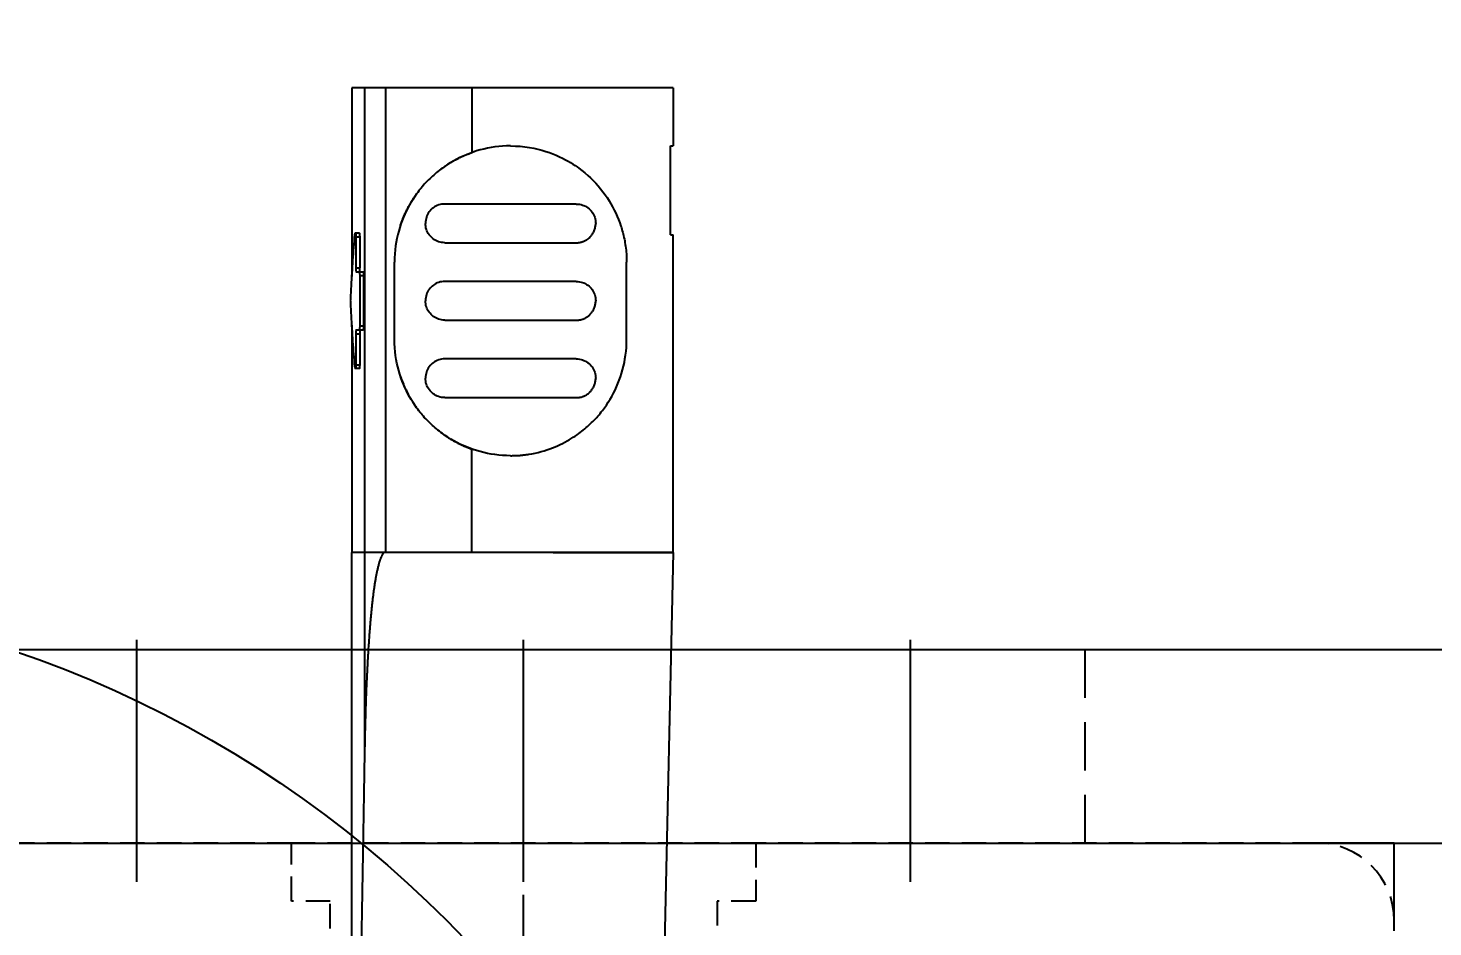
# Model space of a CAD drawing. Header units: inches. Extents: x 0 to 77285, y -118 to 40065.
# Drawn here: x 13759.84 to 13796.15, y 26049.39 to 26072.6 of the extents above; entities that cross this region are included whole.
import ezdxf

# ---------------------------------------------------------------- set-up
doc = ezdxf.new("R2010")
doc.units = ezdxf.units.IN
doc.header["$LTSCALE"] = 5
doc.header["$MEASUREMENT"] = 0
doc.linetypes.add('CENTER', pattern=[2, 1.25, -0.25, 0.25, -0.25])
doc.linetypes.add('HIDDEN', pattern=[0.375, 0.25, -0.125])
for name, color, linetype in [('11', 1, 'CENTER'), ('22', 2, 'HIDDEN'), ('44', 4, 'Continuous'), ('55', 5, 'Continuous'), ('77', 40, 'HIDDEN'), ('A', 8, 'Continuous'), ('Y', 60, 'Continuous')]:
    doc.layers.add(name, color=color, linetype=linetype)
doc.styles.add('SCI', font='')
doc.styles.get('SCI').set_extended_font_data('Gulim')
doc.dimstyles.new('SCH', dxfattribs={"dimtxt": 2.5, "dimasz": 2, "dimexe": 1.25, "dimexo": 0.625, "dimtad": 1, "dimdec": 8, "dimtxsty": 'SCI', "dimcen": 2.5, "dimclrd": 4, "dimclre": 4, "dimclrt": 7, "dimadec": 8, "dimazin": 2, "dimtfac": 1, "dimtdec": 8, "dimtmove": 0, "dimatfit": 3, "dimfxl": 1, "dimarcsym": 0})

# ---------------------------------------------------------------- blocks, each defined once
blk = doc.blocks.new('*D366')
at = {"color": 4, "lineweight": -2, "transparency": 16777216}
for p, q in [((12554.65, 23925.55), (12554.65, 28076.143)), ((17979.65, 23925.05), (17979.65, 28076.143)), ((12714.65, 27976.143), (17819.65, 27976.143))]:
    blk.add_line(p, q, dxfattribs=at)
at = {"color": 4, "transparency": 16777216}
for points in [[(12714.65, 28002.81), (12714.65, 27949.477), (12554.65, 27976.143)], [(17819.65, 28002.81), (17819.65, 27949.477), (17979.65, 27976.143)]]:
    blk.add_solid(points, dxfattribs=at)
at = {"layer": 'Defpoints', "color": 0, "transparency": 16777216}
for p in [(17979.65, 27976.143), (12554.65, 23875.55), (17979.65, 23875.05)]:
    blk.add_point(p, dxfattribs=at)
at = {"color": 7, "transparency": 16777216, "insert": (15267.15, 28128.806), "char_height": 200, "attachment_point": 5, "style": 'SCI'}
blk.add_mtext('5425', dxfattribs=at)
blk = doc.blocks.new('*D367')
at = {"color": 4, "lineweight": -2, "transparency": 16777216}
for p, q in [((12554.65, 23925.55), (12554.65, 29140.675)), ((21064.65, 23433.05), (21064.65, 29140.675)), ((12714.65, 29040.675), (20904.65, 29040.675))]:
    blk.add_line(p, q, dxfattribs=at)
at = {"color": 4, "transparency": 16777216}
for points in [[(12714.65, 29067.342), (12714.65, 29014.009), (12554.65, 29040.675)], [(20904.65, 29067.342), (20904.65, 29014.009), (21064.65, 29040.675)]]:
    blk.add_solid(points, dxfattribs=at)
at = {"layer": 'Defpoints', "color": 0, "transparency": 16777216}
for p in [(21064.65, 29040.675), (12554.65, 23875.55), (21064.65, 23383.05)]:
    blk.add_point(p, dxfattribs=at)
at = {"color": 7, "transparency": 16777216, "insert": (16809.65, 29193.472), "char_height": 200, "attachment_point": 5, "style": 'SCI'}
blk.add_mtext('8510', dxfattribs=at)
blk = doc.blocks.new('*D374')
at = {"color": 4, "lineweight": -2, "transparency": 16777216}
for p, q in [((12554.65, 23925.55), (12554.65, 30215.876)), ((37924.65, 23433.05), (37924.65, 30215.876)), ((12714.65, 30115.876), (37764.65, 30115.876))]:
    blk.add_line(p, q, dxfattribs=at)
at = {"color": 4, "transparency": 16777216}
for points in [[(12714.65, 30142.543), (12714.65, 30089.21), (12554.65, 30115.876)], [(37764.65, 30142.543), (37764.65, 30089.21), (37924.65, 30115.876)]]:
    blk.add_solid(points, dxfattribs=at)
at = {"layer": 'Defpoints', "color": 0, "transparency": 16777216}
for p in [(37924.65, 30115.876), (12554.65, 23875.55), (37924.65, 23383.05)]:
    blk.add_point(p, dxfattribs=at)
at = {"color": 7, "transparency": 16777216, "insert": (25239.65, 30268.539), "char_height": 200, "attachment_point": 5, "style": 'SCI'}
blk.add_mtext('25370', dxfattribs=at)
blk = doc.blocks.new('A$C4ad08788')
blk.add_line((20, 55), (435, 55, 0))
blk = doc.blocks.new('A$C682b3a79')
for p, q in [((342.004, 3.942), (363.504, 3.942)), ((363.504, 0.839), (363.504, 3.942)), ((369.154, 3.839), (368.354, 3.839)), ((368.354, 3.839), (368.354, 3.738)), ((369.154, 3.839), (369.154, 3.738)), ((369.254, 3.825), (369.254, 3.652)), ((370.654, 3.737), (369.354, 3.737)), ((369.354, 3.737), (369.354, 3.636)), ((370.654, 3.737), (370.654, 3.636)), ((370.754, 3.825), (370.754, 3.652)), ((371.654, 3.839), (370.854, 3.839)), ((370.854, 3.839), (370.854, 3.738)), ((371.654, 3.839), (371.654, 3.738)), ((375.504, -4.361), (375.504, 3.939)), ((363.504, 3.612), (358.336, 3.612)), ((363.504, 3.609), (375.504, 3.609)), ((363.504, 3.064), (375.504, 3.064)), ((367.712, 2.547), (367.713, 2.547)), ((369.004, 2.839), (371.004, 2.839)), ((372.295, 2.547), (372.296, 2.547)), ((367.504, 1.539), (367.504, -1.861)), ((368.504, -1.861), (368.504, 1.539)), ((369.504, 1.539), (369.504, -1.861)), ((370.504, -1.861), (370.504, 1.539)), ((371.504, 1.539), (371.504, -1.861)), ((372.504, -1.861), (372.504, 1.539)), ((363.504, -4.361), (363.504, 0.839)), ((363.504, 0.839), (366.176, 0.839)), ((366.176, 0.839), (366.176, 0.839)), ((373.833, 0.839), (373.833, 0.839)), ((375.504, 0.839), (373.833, 0.839)), ((363.504, -1.262), (363.504, -4.361)), ((369.004, -3.161), (371.004, -3.161)), ((363.504, -4.361), (342.004, -3.898)), ((371.704, -4.293), (371.704, -4.361)), ((374.004, -4.293), (374.004, -4.361)), ((363.504, -4.361), (371.704, -4.361)), ((375.504, -4.361), (374.004, -4.361))]:
    blk.add_line(p, q)
for points in [[(358.336, 3.612), (357.278, 3.63), (356.243, 3.647), (355.23, 3.663), (354.241, 3.68), (353.275, 3.696), (352.334, 3.711), (351.418, 3.726), (350.527, 3.741), (349.662, 3.755), (348.823, 3.768), (348.011, 3.781), (347.227, 3.794), (346.47, 3.806), (345.743, 3.818), (345.044, 3.829), (344.375, 3.84), (343.736, 3.85), (343.127, 3.86), (342.55, 3.869), (342.004, 3.878)], [(369.379, 3.939), (369.086, 3.939), (368.792, 3.939), (368.498, 3.939), (368.204, 3.939), (367.911, 3.939), (367.617, 3.939), (367.323, 3.939), (367.029, 3.939), (366.736, 3.939), (366.442, 3.939), (366.148, 3.939), (365.854, 3.939), (365.56, 3.939), (365.267, 3.939), (364.973, 3.939), (364.679, 3.939), (364.385, 3.939), (364.092, 3.939), (363.798, 3.939), (363.504, 3.939)], [(368.299, 3.862), (368.296, 3.861), (368.292, 3.861), (368.289, 3.861), (368.286, 3.86), (368.283, 3.86), (368.28, 3.86), (368.277, 3.859), (368.274, 3.859), (368.271, 3.858), (368.269, 3.858), (368.266, 3.857), (368.264, 3.857), (368.262, 3.856), (368.26, 3.855), (368.258, 3.855), (368.257, 3.854), (368.255, 3.854), (368.255, 3.853), (368.254, 3.852), (368.254, 3.851)], [(368.258, 3.848), (368.258, 3.848), (368.258, 3.848), (368.257, 3.848), (368.257, 3.848), (368.256, 3.849), (368.256, 3.849), (368.256, 3.849), (368.256, 3.849), (368.255, 3.849), (368.255, 3.85), (368.255, 3.85), (368.255, 3.85), (368.254, 3.85), (368.254, 3.85), (368.254, 3.85), (368.254, 3.851), (368.254, 3.851), (368.254, 3.851), (368.254, 3.851), (368.254, 3.851)], [(368.254, 3.751), (368.254, 3.756), (368.254, 3.761), (368.254, 3.766), (368.254, 3.771), (368.254, 3.776), (368.254, 3.781), (368.254, 3.786), (368.254, 3.791), (368.254, 3.796), (368.254, 3.801), (368.254, 3.806), (368.254, 3.811), (368.254, 3.816), (368.254, 3.821), (368.254, 3.826), (368.254, 3.831), (368.254, 3.836), (368.254, 3.841), (368.254, 3.846), (368.254, 3.851)], [(368.258, 3.747), (368.258, 3.748), (368.258, 3.748), (368.257, 3.748), (368.257, 3.748), (368.257, 3.748), (368.256, 3.748), (368.256, 3.749), (368.256, 3.749), (368.255, 3.749), (368.255, 3.749), (368.255, 3.749), (368.255, 3.75), (368.255, 3.75), (368.255, 3.75), (368.254, 3.75), (368.254, 3.75), (368.254, 3.751), (368.254, 3.751), (368.254, 3.751), (368.254, 3.751)], [(368.354, 3.839), (368.347, 3.839), (368.34, 3.839), (368.334, 3.839), (368.327, 3.839), (368.321, 3.839), (368.315, 3.84), (368.309, 3.84), (368.304, 3.84), (368.298, 3.841), (368.293, 3.841), (368.288, 3.842), (368.284, 3.842), (368.279, 3.843), (368.275, 3.844), (368.272, 3.844), (368.268, 3.845), (368.265, 3.846), (368.263, 3.846), (368.26, 3.847), (368.258, 3.848)], [(368.354, 3.738), (368.351, 3.738), (368.349, 3.738), (368.346, 3.738), (368.343, 3.738), (368.341, 3.738), (368.338, 3.738), (368.335, 3.738), (368.333, 3.739), (368.33, 3.739), (368.327, 3.739), (368.325, 3.739), (368.322, 3.739), (368.32, 3.739), (368.317, 3.739), (368.315, 3.739), (368.312, 3.739), (368.31, 3.74), (368.307, 3.74), (368.305, 3.74), (368.303, 3.74), (368.301, 3.74), (368.299, 3.74), (368.297, 3.741), (368.295, 3.741), (368.293, 3.741), (368.291, 3.741), (368.289, 3.741), (368.287, 3.742), (368.286, 3.742), (368.284, 3.742), (368.282, 3.742), (368.281, 3.742), (368.279, 3.743), (368.278, 3.743), (368.276, 3.743), (368.275, 3.743), (368.273, 3.744), (368.272, 3.744), (368.27, 3.744), (368.269, 3.744), (368.268, 3.745), (368.268, 3.745), (368.267, 3.745), (368.267, 3.745), (368.266, 3.745), (368.265, 3.745), (368.265, 3.745), (368.264, 3.746), (368.264, 3.746), (368.263, 3.746), (368.262, 3.746), (368.262, 3.746), (368.261, 3.746), (368.261, 3.746), (368.261, 3.747), (368.26, 3.747), (368.26, 3.747), (368.259, 3.747), (368.259, 3.747), (368.258, 3.747)], [(368.299, 3.862), (368.381, 3.868), (368.463, 3.875), (368.546, 3.881), (368.628, 3.887), (368.71, 3.894), (368.793, 3.9), (368.875, 3.905), (368.958, 3.911), (369.04, 3.917), (369.123, 3.922), (369.205, 3.928), (369.288, 3.933), (369.37, 3.938), (369.453, 3.943), (369.535, 3.948), (369.618, 3.953), (369.701, 3.957), (369.783, 3.962), (369.866, 3.966), (369.949, 3.97)], [(369.154, 3.738), (369.114, 3.738), (369.074, 3.738), (369.034, 3.738), (368.994, 3.738), (368.954, 3.738), (368.914, 3.738), (368.874, 3.738), (368.834, 3.738), (368.794, 3.738), (368.754, 3.738), (368.714, 3.738), (368.674, 3.738), (368.634, 3.738), (368.594, 3.738), (368.554, 3.738), (368.514, 3.738), (368.474, 3.738), (368.434, 3.738), (368.394, 3.738), (368.354, 3.738)], [(369.254, 3.825), (369.254, 3.827), (369.253, 3.828), (369.251, 3.829), (369.249, 3.83), (369.246, 3.831), (369.243, 3.832), (369.239, 3.832), (369.235, 3.833), (369.23, 3.834), (369.225, 3.835), (369.219, 3.836), (369.213, 3.836), (369.206, 3.837), (369.2, 3.837), (369.193, 3.838), (369.185, 3.838), (369.178, 3.838), (369.17, 3.838), (369.162, 3.839), (369.154, 3.839)], [(369.254, 3.725), (369.254, 3.725), (369.254, 3.726), (369.254, 3.726), (369.254, 3.726), (369.253, 3.727), (369.253, 3.727), (369.252, 3.728), (369.252, 3.728), (369.251, 3.728), (369.25, 3.729), (369.25, 3.729), (369.249, 3.729), (369.248, 3.73), (369.247, 3.73), (369.246, 3.73), (369.245, 3.731), (369.244, 3.731), (369.242, 3.731), (369.241, 3.732), (369.24, 3.732), (369.239, 3.732), (369.237, 3.732), (369.236, 3.733), (369.235, 3.733), (369.233, 3.733), (369.232, 3.733), (369.23, 3.734), (369.228, 3.734), (369.227, 3.734), (369.225, 3.734), (369.223, 3.735), (369.222, 3.735), (369.22, 3.735), (369.218, 3.735), (369.216, 3.735), (369.214, 3.736), (369.212, 3.736), (369.21, 3.736), (369.208, 3.736), (369.206, 3.736), (369.204, 3.737), (369.202, 3.737), (369.199, 3.737), (369.197, 3.737), (369.194, 3.737), (369.192, 3.737), (369.189, 3.737), (369.187, 3.738), (369.184, 3.738), (369.181, 3.738), (369.179, 3.738), (369.176, 3.738), (369.173, 3.738), (369.17, 3.738), (369.168, 3.738), (369.165, 3.738), (369.162, 3.738), (369.16, 3.738), (369.157, 3.738), (369.154, 3.738)], [(369.354, 3.737), (369.346, 3.737), (369.338, 3.738), (369.33, 3.738), (369.323, 3.738), (369.316, 3.739), (369.309, 3.739), (369.302, 3.74), (369.295, 3.74), (369.289, 3.741), (369.284, 3.742), (369.278, 3.743), (369.274, 3.744), (369.269, 3.745), (369.265, 3.746), (369.262, 3.747), (369.259, 3.748), (369.257, 3.749), (369.255, 3.751), (369.254, 3.752), (369.254, 3.753)], [(369.354, 3.636), (369.351, 3.636), (369.349, 3.636), (369.346, 3.636), (369.343, 3.636), (369.341, 3.636), (369.338, 3.636), (369.335, 3.637), (369.333, 3.637), (369.33, 3.637), (369.327, 3.637), (369.325, 3.637), (369.322, 3.637), (369.319, 3.637), (369.317, 3.637), (369.314, 3.638), (369.312, 3.638), (369.309, 3.638), (369.307, 3.638), (369.305, 3.638), (369.302, 3.639), (369.3, 3.639), (369.298, 3.639), (369.296, 3.639), (369.294, 3.639), (369.293, 3.64), (369.291, 3.64), (369.289, 3.64), (369.287, 3.64), (369.285, 3.641), (369.284, 3.641), (369.282, 3.641), (369.28, 3.641), (369.279, 3.642), (369.277, 3.642), (369.276, 3.642), (369.274, 3.643), (369.273, 3.643), (369.271, 3.643), (369.27, 3.644), (369.269, 3.644), (369.267, 3.644), (369.266, 3.645), (369.265, 3.645), (369.264, 3.645), (369.263, 3.646), (369.261, 3.646), (369.26, 3.647), (369.26, 3.647), (369.259, 3.647), (369.258, 3.648), (369.257, 3.648), (369.257, 3.649), (369.256, 3.649), (369.256, 3.65), (369.255, 3.65), (369.255, 3.65), (369.254, 3.651), (369.254, 3.651), (369.254, 3.652), (369.254, 3.652)], [(370.654, 3.636), (370.589, 3.636), (370.524, 3.636), (370.459, 3.636), (370.394, 3.636), (370.329, 3.636), (370.264, 3.636), (370.199, 3.636), (370.134, 3.636), (370.069, 3.636), (370.004, 3.636), (369.939, 3.636), (369.874, 3.636), (369.809, 3.636), (369.744, 3.636), (369.679, 3.636), (369.614, 3.636), (369.549, 3.636), (369.484, 3.636), (369.419, 3.636), (369.354, 3.636)], [(369.949, 3.97), (369.953, 3.97), (369.958, 3.971), (369.964, 3.971), (369.969, 3.971), (369.975, 3.971), (369.98, 3.971), (369.986, 3.971), (369.992, 3.971), (369.998, 3.971), (370.004, 3.972), (370.01, 3.971), (370.016, 3.971), (370.022, 3.971), (370.028, 3.971), (370.034, 3.971), (370.039, 3.971), (370.045, 3.971), (370.05, 3.971), (370.055, 3.97), (370.06, 3.97)], [(370.06, 3.97), (370.142, 3.966), (370.225, 3.962), (370.308, 3.957), (370.39, 3.953), (370.473, 3.948), (370.555, 3.943), (370.638, 3.938), (370.72, 3.933), (370.803, 3.928), (370.886, 3.922), (370.968, 3.917), (371.051, 3.911), (371.133, 3.905), (371.215, 3.9), (371.298, 3.894), (371.38, 3.887), (371.463, 3.881), (371.545, 3.875), (371.627, 3.868), (371.71, 3.862)], [(375.504, 3.939), (375.26, 3.939), (375.017, 3.939), (374.773, 3.939), (374.529, 3.939), (374.285, 3.939), (374.041, 3.939), (373.798, 3.939), (373.554, 3.939), (373.31, 3.939), (373.066, 3.939), (372.823, 3.939), (372.579, 3.939), (372.335, 3.939), (372.091, 3.939), (371.848, 3.939), (371.604, 3.939), (371.36, 3.939), (371.116, 3.939), (370.872, 3.939), (370.629, 3.939)], [(370.754, 3.753), (370.754, 3.752), (370.753, 3.751), (370.751, 3.749), (370.749, 3.748), (370.746, 3.747), (370.743, 3.746), (370.739, 3.745), (370.735, 3.744), (370.73, 3.743), (370.725, 3.742), (370.719, 3.741), (370.713, 3.74), (370.707, 3.74), (370.7, 3.739), (370.693, 3.739), (370.686, 3.738), (370.678, 3.738), (370.671, 3.738), (370.662, 3.737), (370.654, 3.737)], [(370.754, 3.652), (370.754, 3.652), (370.754, 3.651), (370.754, 3.651), (370.754, 3.65), (370.753, 3.65), (370.753, 3.65), (370.752, 3.649), (370.752, 3.649), (370.751, 3.648), (370.75, 3.648), (370.75, 3.648), (370.749, 3.647), (370.748, 3.647), (370.747, 3.646), (370.746, 3.646), (370.745, 3.646), (370.744, 3.645), (370.743, 3.645), (370.741, 3.644), (370.74, 3.644), (370.739, 3.644), (370.737, 3.643), (370.736, 3.643), (370.735, 3.643), (370.733, 3.642), (370.732, 3.642), (370.73, 3.642), (370.729, 3.642), (370.727, 3.641), (370.725, 3.641), (370.724, 3.641), (370.722, 3.64), (370.72, 3.64), (370.718, 3.64), (370.716, 3.64), (370.714, 3.64), (370.713, 3.639), (370.711, 3.639), (370.709, 3.639), (370.707, 3.639), (370.704, 3.638), (370.702, 3.638), (370.699, 3.638), (370.697, 3.638), (370.694, 3.638), (370.692, 3.637), (370.689, 3.637), (370.687, 3.637), (370.684, 3.637), (370.681, 3.637), (370.679, 3.637), (370.676, 3.637), (370.673, 3.637), (370.671, 3.636), (370.668, 3.636), (370.665, 3.636), (370.662, 3.636), (370.66, 3.636), (370.657, 3.636), (370.654, 3.636)], [(370.854, 3.839), (370.846, 3.839), (370.838, 3.838), (370.83, 3.838), (370.822, 3.838), (370.815, 3.838), (370.808, 3.837), (370.801, 3.837), (370.795, 3.836), (370.789, 3.835), (370.783, 3.835), (370.778, 3.834), (370.773, 3.833), (370.769, 3.832), (370.765, 3.831), (370.762, 3.831), (370.759, 3.83), (370.757, 3.829), (370.755, 3.828), (370.754, 3.827), (370.754, 3.825)], [(370.754, 3.725), (370.754, 3.725), (370.754, 3.726), (370.754, 3.726), (370.755, 3.726), (370.755, 3.727), (370.756, 3.727), (370.756, 3.728), (370.757, 3.728), (370.757, 3.728), (370.758, 3.729), (370.759, 3.729), (370.76, 3.729), (370.76, 3.73), (370.761, 3.73), (370.762, 3.73), (370.764, 3.731), (370.765, 3.731), (370.766, 3.731), (370.767, 3.732), (370.769, 3.732), (370.77, 3.732), (370.771, 3.732), (370.773, 3.733), (370.774, 3.733), (370.776, 3.733), (370.777, 3.733), (370.779, 3.734), (370.78, 3.734), (370.782, 3.734), (370.784, 3.734), (370.785, 3.735), (370.787, 3.735), (370.789, 3.735), (370.791, 3.735), (370.793, 3.735), (370.794, 3.736), (370.796, 3.736), (370.798, 3.736), (370.8, 3.736), (370.802, 3.736), (370.805, 3.737), (370.807, 3.737), (370.809, 3.737), (370.812, 3.737), (370.814, 3.737), (370.817, 3.737), (370.819, 3.737), (370.822, 3.738), (370.825, 3.738), (370.827, 3.738), (370.83, 3.738), (370.833, 3.738), (370.835, 3.738), (370.838, 3.738), (370.841, 3.738), (370.843, 3.738), (370.846, 3.738), (370.849, 3.738), (370.851, 3.738), (370.854, 3.738)], [(371.654, 3.738), (371.614, 3.738), (371.574, 3.738), (371.534, 3.738), (371.494, 3.738), (371.454, 3.738), (371.414, 3.738), (371.374, 3.738), (371.334, 3.738), (371.294, 3.738), (371.254, 3.738), (371.214, 3.738), (371.174, 3.738), (371.134, 3.738), (371.094, 3.738), (371.054, 3.738), (371.014, 3.738), (370.974, 3.738), (370.934, 3.738), (370.894, 3.738), (370.854, 3.738)], [(371.75, 3.848), (371.748, 3.847), (371.746, 3.846), (371.743, 3.846), (371.74, 3.845), (371.737, 3.844), (371.733, 3.844), (371.729, 3.843), (371.725, 3.842), (371.72, 3.842), (371.715, 3.841), (371.71, 3.841), (371.705, 3.84), (371.699, 3.84), (371.693, 3.84), (371.687, 3.839), (371.681, 3.839), (371.675, 3.839), (371.668, 3.839), (371.661, 3.839), (371.654, 3.839)], [(371.75, 3.747), (371.749, 3.747), (371.748, 3.747), (371.747, 3.746), (371.746, 3.746), (371.745, 3.746), (371.744, 3.745), (371.743, 3.745), (371.741, 3.745), (371.74, 3.745), (371.739, 3.744), (371.737, 3.744), (371.736, 3.744), (371.734, 3.743), (371.732, 3.743), (371.731, 3.743), (371.729, 3.743), (371.727, 3.742), (371.725, 3.742), (371.723, 3.742), (371.721, 3.742), (371.72, 3.741), (371.718, 3.741), (371.716, 3.741), (371.714, 3.741), (371.712, 3.741), (371.71, 3.74), (371.708, 3.74), (371.706, 3.74), (371.704, 3.74), (371.702, 3.74), (371.7, 3.74), (371.698, 3.74), (371.696, 3.739), (371.694, 3.739), (371.691, 3.739), (371.689, 3.739), (371.687, 3.739), (371.685, 3.739), (371.682, 3.739), (371.68, 3.739), (371.679, 3.739), (371.678, 3.739), (371.676, 3.739), (371.675, 3.738), (371.674, 3.738), (371.672, 3.738), (371.671, 3.738), (371.67, 3.738), (371.669, 3.738), (371.667, 3.738), (371.666, 3.738), (371.665, 3.738), (371.663, 3.738), (371.662, 3.738), (371.661, 3.738), (371.659, 3.738), (371.658, 3.738), (371.657, 3.738), (371.655, 3.738), (371.654, 3.738)], [(371.71, 3.862), (371.713, 3.861), (371.716, 3.861), (371.719, 3.861), (371.722, 3.86), (371.725, 3.86), (371.728, 3.86), (371.731, 3.859), (371.734, 3.859), (371.737, 3.858), (371.74, 3.858), (371.742, 3.857), (371.745, 3.857), (371.747, 3.856), (371.749, 3.855), (371.75, 3.855), (371.752, 3.854), (371.753, 3.854), (371.754, 3.853), (371.754, 3.852), (371.754, 3.851)], [(371.75, 3.848), (371.75, 3.848), (371.751, 3.848), (371.751, 3.848), (371.751, 3.848), (371.752, 3.849), (371.752, 3.849), (371.752, 3.849), (371.753, 3.849), (371.753, 3.849), (371.753, 3.85), (371.753, 3.85), (371.754, 3.85), (371.754, 3.85), (371.754, 3.85), (371.754, 3.85), (371.754, 3.851), (371.754, 3.851), (371.754, 3.851), (371.754, 3.851), (371.754, 3.851)], [(371.75, 3.747), (371.75, 3.748), (371.751, 3.748), (371.751, 3.748), (371.751, 3.748), (371.752, 3.748), (371.752, 3.748), (371.752, 3.748), (371.752, 3.749), (371.753, 3.749), (371.753, 3.749), (371.753, 3.749), (371.753, 3.749), (371.753, 3.749), (371.754, 3.75), (371.754, 3.75), (371.754, 3.75), (371.754, 3.75), (371.754, 3.75), (371.754, 3.75), (371.754, 3.751), (371.754, 3.751), (371.754, 3.751), (371.754, 3.751), (371.754, 3.751), (371.754, 3.751), (371.754, 3.751), (371.754, 3.751), (371.754, 3.751), (371.754, 3.751), (371.754, 3.751), (371.754, 3.751), (371.754, 3.751), (371.754, 3.751), (371.754, 3.751), (371.754, 3.751), (371.754, 3.751), (371.754, 3.751), (371.754, 3.751), (371.754, 3.751), (371.754, 3.751)], [(371.754, 3.751), (371.754, 3.756), (371.754, 3.761), (371.754, 3.766), (371.754, 3.771), (371.754, 3.776), (371.754, 3.781), (371.754, 3.786), (371.754, 3.791), (371.754, 3.796), (371.754, 3.801), (371.754, 3.806), (371.754, 3.811), (371.754, 3.816), (371.754, 3.821), (371.754, 3.826), (371.754, 3.831), (371.754, 3.836), (371.754, 3.841), (371.754, 3.846), (371.754, 3.851)], [(363.504, 3.108), (363.501, 3.111), (363.499, 3.114), (363.496, 3.117), (363.493, 3.12), (363.49, 3.123), (363.486, 3.125), (363.483, 3.128), (363.48, 3.131), (363.477, 3.133), (363.473, 3.136), (363.47, 3.138), (363.466, 3.14), (363.463, 3.143), (363.46, 3.145), (363.456, 3.147), (363.452, 3.15), (363.449, 3.152), (363.445, 3.154), (363.442, 3.156), (363.438, 3.158), (363.434, 3.16), (363.43, 3.162), (363.426, 3.164), (363.423, 3.166), (363.419, 3.168), (363.415, 3.17), (363.411, 3.172), (363.407, 3.174), (363.403, 3.176), (363.399, 3.178), (363.395, 3.18), (363.391, 3.182), (363.387, 3.184), (363.383, 3.185), (363.379, 3.187), (363.375, 3.189), (363.37, 3.191), (363.366, 3.192), (363.362, 3.194), (363.358, 3.196), (363.354, 3.197), (363.35, 3.199), (363.346, 3.2), (363.342, 3.202), (363.338, 3.204), (363.334, 3.205), (363.329, 3.207), (363.325, 3.208), (363.321, 3.21), (363.317, 3.211), (363.313, 3.213), (363.309, 3.214), (363.305, 3.216), (363.3, 3.217), (363.296, 3.218), (363.292, 3.22), (363.288, 3.221), (363.284, 3.223), (363.28, 3.224), (363.275, 3.225), (363.271, 3.227), (363.267, 3.228), (363.263, 3.229), (363.259, 3.231), (363.255, 3.232), (363.251, 3.233), (363.247, 3.234), (363.242, 3.236), (363.238, 3.237), (363.234, 3.238), (363.23, 3.239), (363.226, 3.241), (363.222, 3.242), (363.217, 3.243), (363.213, 3.244), (363.209, 3.245), (363.205, 3.247), (363.201, 3.248), (363.197, 3.249), (363.192, 3.25), (363.171, 3.256), (363.15, 3.261), (363.129, 3.267), (363.107, 3.272), (363.086, 3.277), (363.065, 3.282), (363.043, 3.287), (363.021, 3.292), (363, 3.296), (362.978, 3.301), (362.957, 3.305), (362.935, 3.309), (362.913, 3.314), (362.892, 3.318), (362.87, 3.322), (362.848, 3.326), (362.826, 3.329), (362.804, 3.333), (362.783, 3.337), (362.761, 3.341), (362.739, 3.344), (362.717, 3.348), (362.695, 3.351), (362.673, 3.355), (362.651, 3.358), (362.629, 3.361), (362.607, 3.364), (362.585, 3.368), (362.563, 3.371), (362.541, 3.374), (362.519, 3.377), (362.497, 3.38), (362.475, 3.383), (362.453, 3.386), (362.43, 3.389), (362.408, 3.392), (362.386, 3.394), (362.364, 3.397), (362.342, 3.4), (362.32, 3.403), (362.298, 3.405), (362.276, 3.408), (362.253, 3.41), (362.231, 3.413), (362.209, 3.415), (362.187, 3.418), (362.165, 3.42), (362.142, 3.423), (362.12, 3.425), (362.098, 3.428), (362.076, 3.43), (362.054, 3.432), (362.031, 3.434), (362.009, 3.437), (361.987, 3.439), (361.965, 3.441), (361.943, 3.443), (361.92, 3.445), (361.898, 3.447), (361.876, 3.45), (361.854, 3.452), (361.831, 3.454), (361.809, 3.456), (361.787, 3.458), (361.765, 3.46), (361.742, 3.462), (361.72, 3.464), (361.698, 3.466), (361.675, 3.467), (361.653, 3.469), (361.631, 3.471), (361.609, 3.473), (361.586, 3.475), (361.564, 3.477), (361.542, 3.478), (361.519, 3.48), (361.497, 3.482), (361.475, 3.484), (361.452, 3.485), (361.43, 3.487), (361.386, 3.49), (361.341, 3.494), (361.296, 3.497), (361.252, 3.5), (361.207, 3.503), (361.162, 3.506), (361.118, 3.509), (361.073, 3.512), (361.028, 3.515), (360.984, 3.517), (360.939, 3.52), (360.894, 3.523), (360.85, 3.525), (360.805, 3.528), (360.76, 3.531), (360.715, 3.533), (360.671, 3.535), (360.626, 3.538), (360.581, 3.54), (360.537, 3.542), (360.492, 3.545), (360.447, 3.547), (360.402, 3.549), (360.358, 3.551), (360.313, 3.553), (360.268, 3.555), (360.223, 3.557), (360.178, 3.559), (360.134, 3.561), (360.089, 3.563), (360.044, 3.565), (359.999, 3.567), (359.955, 3.568), (359.91, 3.57), (359.865, 3.572), (359.82, 3.574), (359.775, 3.575), (359.73, 3.577), (359.686, 3.578), (359.641, 3.58), (359.596, 3.581), (359.551, 3.583), (359.506, 3.584), (359.462, 3.586), (359.417, 3.587), (359.372, 3.588), (359.327, 3.59), (359.282, 3.591), (359.237, 3.592), (359.193, 3.594), (359.148, 3.595), (359.103, 3.596), (359.058, 3.597), (359.013, 3.598), (358.968, 3.599), (358.923, 3.6), (358.879, 3.601), (358.834, 3.602), (358.789, 3.603), (358.744, 3.604), (358.724, 3.605), (358.703, 3.605), (358.683, 3.606), (358.662, 3.606), (358.642, 3.607), (358.622, 3.607), (358.601, 3.607), (358.581, 3.608), (358.56, 3.608), (358.54, 3.609), (358.52, 3.609), (358.499, 3.609), (358.479, 3.61), (358.458, 3.61), (358.438, 3.61), (358.418, 3.611), (358.397, 3.611), (358.377, 3.611), (358.356, 3.612), (358.336, 3.612)], [(366.004, -0.161), (366.006, -0.058), (366.011, 0.044), (366.02, 0.144), (366.031, 0.243), (366.046, 0.341), (366.064, 0.437), (366.085, 0.532), (366.109, 0.625), (366.135, 0.717), (366.164, 0.806), (366.196, 0.894), (366.23, 0.981), (366.266, 1.065), (366.305, 1.148), (366.346, 1.229), (366.388, 1.307), (366.433, 1.384), (366.479, 1.459), (366.527, 1.532), (366.577, 1.602), (366.605, 1.64), (366.634, 1.678), (366.664, 1.716), (366.694, 1.752), (366.724, 1.789), (366.755, 1.824), (366.787, 1.859), (366.819, 1.894), (366.851, 1.928), (366.884, 1.962), (366.918, 1.995), (366.952, 2.027), (366.986, 2.059), (367.021, 2.09), (367.057, 2.121), (367.093, 2.151), (367.129, 2.181), (367.166, 2.21), (367.203, 2.238), (367.241, 2.266), (367.308, 2.314), (367.378, 2.36), (367.451, 2.405), (367.525, 2.449), (367.602, 2.491), (367.681, 2.531), (367.763, 2.57), (367.847, 2.606), (367.932, 2.641), (368.02, 2.673), (368.11, 2.703), (368.202, 2.73), (368.296, 2.754), (368.391, 2.776), (368.489, 2.794), (368.589, 2.81), (368.69, 2.822), (368.793, 2.831), (368.898, 2.837), (369.004, 2.839)], [(368.068, 2.689), (368.063, 2.687), (368.057, 2.685), (368.051, 2.683), (368.045, 2.681), (368.04, 2.68), (368.034, 2.678), (368.028, 2.676), (368.022, 2.674), (368.017, 2.672), (368.011, 2.67), (368.005, 2.668), (368, 2.666), (367.994, 2.664), (367.988, 2.662), (367.982, 2.659), (367.977, 2.657), (367.971, 2.655), (367.965, 2.653), (367.96, 2.651), (367.954, 2.649), (367.934, 2.642), (367.915, 2.634), (367.895, 2.626), (367.875, 2.618), (367.856, 2.61), (367.836, 2.602), (367.817, 2.594), (367.797, 2.585), (367.778, 2.577), (367.759, 2.568), (367.739, 2.559), (367.72, 2.55), (367.701, 2.541), (367.682, 2.532), (367.663, 2.523), (367.644, 2.513), (367.626, 2.503), (367.607, 2.494), (367.588, 2.484), (367.57, 2.474), (367.554, 2.465), (367.537, 2.456), (367.521, 2.447), (367.505, 2.438), (367.489, 2.428), (367.473, 2.419), (367.457, 2.409), (367.442, 2.4), (367.426, 2.39), (367.41, 2.38), (367.394, 2.37), (367.379, 2.36), (367.363, 2.35), (367.348, 2.34), (367.333, 2.33), (367.317, 2.32), (367.302, 2.309), (367.287, 2.299), (367.272, 2.288), (367.257, 2.277)], [(374.004, -0.161), (374.002, -0.058), (373.997, 0.044), (373.989, 0.144), (373.977, 0.243), (373.962, 0.341), (373.944, 0.437), (373.923, 0.532), (373.899, 0.625), (373.873, 0.717), (373.844, 0.806), (373.812, 0.894), (373.778, 0.981), (373.742, 1.065), (373.703, 1.148), (373.663, 1.229), (373.62, 1.307), (373.575, 1.384), (373.529, 1.459), (373.481, 1.532), (373.431, 1.602), (373.403, 1.64), (373.374, 1.678), (373.345, 1.716), (373.315, 1.752), (373.284, 1.789), (373.253, 1.824), (373.222, 1.859), (373.19, 1.894), (373.157, 1.928), (373.124, 1.962), (373.09, 1.995), (373.056, 2.027), (373.022, 2.059), (372.987, 2.09), (372.951, 2.121), (372.915, 2.151), (372.879, 2.181), (372.842, 2.21), (372.805, 2.238), (372.767, 2.266), (372.7, 2.314), (372.63, 2.36), (372.558, 2.405), (372.483, 2.449), (372.406, 2.491), (372.327, 2.531), (372.245, 2.57), (372.162, 2.606), (372.076, 2.641), (371.988, 2.673), (371.898, 2.703), (371.806, 2.73), (371.713, 2.754), (371.617, 2.776), (371.519, 2.794), (371.42, 2.81), (371.318, 2.822), (371.215, 2.831), (371.111, 2.837), (371.004, 2.839)], [(371.944, 2.688), (371.953, 2.685), (371.962, 2.682), (371.971, 2.679), (371.98, 2.676), (371.989, 2.673), (371.998, 2.67), (372.007, 2.666), (372.015, 2.663), (372.024, 2.66), (372.033, 2.657), (372.042, 2.654), (372.051, 2.65), (372.06, 2.647), (372.069, 2.644), (372.077, 2.64), (372.086, 2.637), (372.095, 2.634), (372.104, 2.63), (372.112, 2.627), (372.121, 2.623), (372.151, 2.611), (372.18, 2.599), (372.209, 2.586), (372.238, 2.573), (372.267, 2.56), (372.296, 2.546), (372.325, 2.532), (372.354, 2.518), (372.382, 2.504), (372.41, 2.489), (372.438, 2.474), (372.466, 2.458), (372.494, 2.443), (372.521, 2.427), (372.549, 2.411), (372.576, 2.394), (372.603, 2.377), (372.63, 2.36), (372.656, 2.343), (372.683, 2.325), (372.686, 2.323), (372.689, 2.321), (372.692, 2.319), (372.696, 2.317), (372.699, 2.314), (372.702, 2.312), (372.705, 2.31), (372.708, 2.308), (372.711, 2.306), (372.714, 2.304), (372.718, 2.301), (372.721, 2.299), (372.724, 2.297), (372.727, 2.295), (372.73, 2.293), (372.733, 2.29), (372.736, 2.288), (372.739, 2.286), (372.743, 2.284), (372.746, 2.282)], [(367.504, 1.539), (367.506, 1.581), (367.511, 1.621), (367.519, 1.661), (367.53, 1.699), (367.544, 1.736), (367.561, 1.771), (367.581, 1.805), (367.602, 1.837), (367.627, 1.867), (367.653, 1.894), (367.681, 1.92), (367.712, 1.944), (367.744, 1.965), (367.777, 1.984), (367.812, 2), (367.849, 2.014), (367.886, 2.025), (367.925, 2.032), (367.964, 2.037), (368.004, 2.039)], [(368.504, 1.539), (368.502, 1.58), (368.498, 1.62), (368.49, 1.659), (368.479, 1.696), (368.465, 1.733), (368.449, 1.768), (368.429, 1.802), (368.408, 1.834), (368.384, 1.864), (368.358, 1.892), (368.33, 1.918), (368.3, 1.942), (368.268, 1.964), (368.234, 1.983), (368.199, 1.999), (368.163, 2.013), (368.125, 2.024), (368.086, 2.032), (368.045, 2.037), (368.004, 2.039)], [(369.504, 1.539), (369.506, 1.581), (369.511, 1.621), (369.519, 1.661), (369.53, 1.699), (369.544, 1.736), (369.561, 1.771), (369.581, 1.805), (369.602, 1.837), (369.627, 1.867), (369.653, 1.894), (369.681, 1.92), (369.712, 1.944), (369.744, 1.965), (369.777, 1.984), (369.812, 2), (369.849, 2.014), (369.886, 2.025), (369.925, 2.032), (369.964, 2.037), (370.004, 2.039)], [(370.504, 1.539), (370.502, 1.58), (370.498, 1.62), (370.49, 1.659), (370.479, 1.696), (370.465, 1.733), (370.449, 1.768), (370.429, 1.802), (370.408, 1.834), (370.384, 1.864), (370.358, 1.892), (370.33, 1.918), (370.3, 1.942), (370.268, 1.964), (370.234, 1.983), (370.199, 1.999), (370.163, 2.013), (370.125, 2.024), (370.086, 2.032), (370.045, 2.037), (370.004, 2.039)], [(371.504, 1.539), (371.506, 1.581), (371.511, 1.621), (371.519, 1.661), (371.53, 1.699), (371.544, 1.736), (371.561, 1.771), (371.581, 1.805), (371.602, 1.837), (371.627, 1.867), (371.653, 1.894), (371.681, 1.92), (371.712, 1.944), (371.744, 1.965), (371.777, 1.984), (371.812, 2), (371.849, 2.014), (371.886, 2.025), (371.925, 2.032), (371.964, 2.037), (372.004, 2.039)], [(372.504, 1.539), (372.502, 1.58), (372.498, 1.62), (372.49, 1.659), (372.479, 1.696), (372.465, 1.733), (372.449, 1.768), (372.429, 1.802), (372.408, 1.834), (372.384, 1.864), (372.358, 1.892), (372.33, 1.918), (372.3, 1.942), (372.268, 1.964), (372.234, 1.983), (372.199, 1.999), (372.163, 2.013), (372.125, 2.024), (372.086, 2.032), (372.045, 2.037), (372.004, 2.039)], [(366.55, 1.564), (366.547, 1.559), (366.544, 1.555), (366.541, 1.551), (366.538, 1.547), (366.535, 1.542), (366.532, 1.538), (366.529, 1.534), (366.526, 1.53), (366.523, 1.525), (366.52, 1.521), (366.517, 1.517), (366.514, 1.513), (366.512, 1.508), (366.509, 1.504), (366.506, 1.5), (366.503, 1.495), (366.5, 1.491), (366.497, 1.487), (366.494, 1.482), (366.492, 1.478), (366.48, 1.46), (366.469, 1.442), (366.457, 1.424), (366.446, 1.406), (366.435, 1.388), (366.424, 1.369), (366.413, 1.351), (366.402, 1.332), (366.392, 1.314), (366.381, 1.295), (366.371, 1.276), (366.361, 1.257), (366.351, 1.238), (366.341, 1.219), (366.331, 1.2), (366.321, 1.181), (366.312, 1.162), (366.302, 1.142), (366.293, 1.123), (366.284, 1.104), (366.278, 1.091), (366.272, 1.078), (366.266, 1.065), (366.26, 1.052), (366.254, 1.038), (366.249, 1.025), (366.243, 1.012), (366.238, 0.999), (366.232, 0.986), (366.227, 0.973), (366.221, 0.959), (366.216, 0.946), (366.211, 0.933), (366.205, 0.919), (366.2, 0.906), (366.195, 0.893), (366.19, 0.879), (366.185, 0.866), (366.18, 0.852), (366.176, 0.839)], [(373.468, 1.551), (373.472, 1.544), (373.477, 1.538), (373.481, 1.531), (373.486, 1.524), (373.491, 1.517), (373.495, 1.511), (373.5, 1.504), (373.504, 1.497), (373.509, 1.49), (373.513, 1.483), (373.518, 1.477), (373.522, 1.47), (373.527, 1.463), (373.531, 1.456), (373.535, 1.449), (373.54, 1.442), (373.544, 1.435), (373.548, 1.428), (373.553, 1.421), (373.557, 1.415), (373.563, 1.405), (373.568, 1.396), (373.574, 1.387), (373.579, 1.378), (373.585, 1.369), (373.59, 1.36), (373.595, 1.351), (373.601, 1.342), (373.606, 1.332), (373.611, 1.323), (373.616, 1.314), (373.622, 1.305), (373.627, 1.295), (373.632, 1.286), (373.637, 1.277), (373.642, 1.267), (373.647, 1.258), (373.652, 1.248), (373.657, 1.239), (373.662, 1.23), (373.672, 1.211), (373.682, 1.192), (373.691, 1.173), (373.701, 1.154), (373.71, 1.134), (373.719, 1.115), (373.728, 1.096), (373.737, 1.076), (373.746, 1.057), (373.754, 1.037), (373.763, 1.018), (373.771, 0.998), (373.779, 0.978), (373.787, 0.959), (373.795, 0.939), (373.803, 0.919), (373.811, 0.899), (373.818, 0.879), (373.825, 0.859), (373.833, 0.839)], [(366.151, 0.766), (366.152, 0.77), (366.153, 0.773), (366.155, 0.777), (366.156, 0.781), (366.157, 0.784), (366.158, 0.788), (366.159, 0.791), (366.161, 0.795), (366.162, 0.799), (366.163, 0.802), (366.164, 0.806), (366.166, 0.81), (366.167, 0.813), (366.168, 0.817), (366.169, 0.821), (366.171, 0.824), (366.172, 0.828), (366.173, 0.832), (366.174, 0.835), (366.176, 0.839)], [(373.857, 0.766), (373.857, 0.766), (373.857, 0.766), (373.857, 0.767), (373.857, 0.767), (373.857, 0.767), (373.857, 0.768), (373.857, 0.768), (373.857, 0.768), (373.856, 0.768), (373.856, 0.769), (373.856, 0.769), (373.856, 0.769), (373.856, 0.769), (373.856, 0.77), (373.856, 0.77), (373.856, 0.77), (373.856, 0.77), (373.856, 0.771), (373.856, 0.771), (373.856, 0.771), (373.854, 0.775), (373.853, 0.778), (373.852, 0.781), (373.851, 0.785), (373.85, 0.788), (373.849, 0.792), (373.848, 0.795), (373.847, 0.798), (373.845, 0.802), (373.844, 0.805), (373.843, 0.808), (373.842, 0.812), (373.841, 0.815), (373.84, 0.819), (373.838, 0.822), (373.837, 0.825), (373.836, 0.829), (373.835, 0.832), (373.834, 0.835), (373.833, 0.839)], [(366.004, -0.161), (366.004, -0.185), (366.005, -0.209), (366.005, -0.232), (366.006, -0.256), (366.006, -0.28), (366.008, -0.303), (366.009, -0.327), (366.01, -0.351), (366.012, -0.374), (366.013, -0.398), (366.015, -0.421), (366.018, -0.445), (366.02, -0.468), (366.022, -0.491), (366.025, -0.515), (366.028, -0.538), (366.031, -0.561), (366.034, -0.584), (366.038, -0.607), (366.041, -0.63), (366.056, -0.714), (366.072, -0.796), (366.09, -0.875), (366.111, -0.953), (366.132, -1.029), (366.156, -1.103), (366.18, -1.175), (366.207, -1.244), (366.234, -1.312), (366.262, -1.378), (366.291, -1.442), (366.322, -1.504), (366.352, -1.564), (366.384, -1.621), (366.415, -1.677), (366.448, -1.731), (366.48, -1.782), (366.512, -1.832), (366.545, -1.879), (366.577, -1.925), (366.606, -1.964), (366.636, -2.003), (366.667, -2.042), (366.698, -2.079), (366.729, -2.116), (366.761, -2.153), (366.793, -2.188), (366.825, -2.223), (366.858, -2.257), (366.891, -2.291), (366.925, -2.324), (366.959, -2.356), (366.993, -2.387), (367.028, -2.418), (367.063, -2.448), (367.098, -2.478), (367.133, -2.506), (367.169, -2.534), (367.205, -2.562), (367.241, -2.588), (367.312, -2.638), (367.385, -2.687), (367.46, -2.733), (367.537, -2.778), (367.616, -2.821), (367.697, -2.862), (367.78, -2.9), (367.865, -2.936), (367.951, -2.97), (368.04, -3.002), (368.129, -3.031), (368.221, -3.057), (368.314, -3.081), (368.408, -3.102), (368.504, -3.119), (368.601, -3.134), (368.7, -3.146), (368.8, -3.154), (368.902, -3.159), (369.004, -3.161)], [(374.004, -0.161), (374.001, -0.288), (373.994, -0.412), (373.981, -0.531), (373.965, -0.647), (373.944, -0.759), (373.92, -0.867), (373.893, -0.97), (373.863, -1.07), (373.831, -1.166), (373.797, -1.257), (373.761, -1.344), (373.724, -1.426), (373.686, -1.505), (373.648, -1.578), (373.61, -1.648), (373.572, -1.712), (373.535, -1.772), (373.498, -1.828), (373.464, -1.879), (373.431, -1.925), (373.371, -2.005), (373.309, -2.082), (373.244, -2.157), (373.178, -2.229), (373.11, -2.298), (373.04, -2.365), (372.969, -2.428), (372.896, -2.49), (372.821, -2.548), (372.745, -2.604), (372.668, -2.657), (372.59, -2.708), (372.511, -2.755), (372.43, -2.8), (372.349, -2.843), (372.267, -2.883), (372.184, -2.92), (372.1, -2.954), (372.016, -2.985), (371.931, -3.014), (371.893, -3.027), (371.853, -3.039), (371.813, -3.05), (371.772, -3.061), (371.73, -3.072), (371.687, -3.082), (371.643, -3.092), (371.599, -3.102), (371.553, -3.111), (371.507, -3.119), (371.46, -3.126), (371.412, -3.133), (371.364, -3.14), (371.315, -3.145), (371.265, -3.15), (371.214, -3.154), (371.163, -3.157), (371.11, -3.159), (371.058, -3.161), (371.004, -3.161)], [(367.504, -1.861), (367.504, -1.88), (367.505, -1.898), (367.507, -1.916), (367.509, -1.934), (367.512, -1.951), (367.516, -1.968), (367.519, -1.984), (367.524, -2), (367.529, -2.015), (367.534, -2.03), (367.539, -2.045), (367.545, -2.059), (367.551, -2.073), (367.558, -2.086), (367.564, -2.099), (367.571, -2.111), (367.578, -2.123), (367.585, -2.134), (367.592, -2.145), (367.6, -2.155), (367.613, -2.172), (367.627, -2.189), (367.642, -2.206), (367.658, -2.222), (367.674, -2.237), (367.692, -2.251), (367.71, -2.265), (367.729, -2.278), (367.748, -2.291), (367.768, -2.302), (367.789, -2.313), (367.811, -2.323), (367.833, -2.331), (367.856, -2.339), (367.879, -2.346), (367.903, -2.351), (367.928, -2.355), (367.953, -2.359), (367.978, -2.361), (368.004, -2.361)], [(368.504, -1.861), (368.502, -1.903), (368.497, -1.944), (368.489, -1.984), (368.478, -2.022), (368.464, -2.059), (368.447, -2.094), (368.428, -2.128), (368.406, -2.159), (368.382, -2.189), (368.355, -2.217), (368.327, -2.243), (368.297, -2.267), (368.265, -2.288), (368.231, -2.307), (368.196, -2.323), (368.16, -2.336), (368.122, -2.347), (368.084, -2.355), (368.044, -2.36), (368.004, -2.361)], [(369.504, -1.861), (369.504, -1.88), (369.505, -1.898), (369.507, -1.916), (369.509, -1.934), (369.512, -1.951), (369.516, -1.968), (369.519, -1.984), (369.524, -2), (369.529, -2.015), (369.534, -2.03), (369.539, -2.045), (369.545, -2.059), (369.551, -2.073), (369.558, -2.086), (369.564, -2.099), (369.571, -2.111), (369.578, -2.123), (369.585, -2.134), (369.592, -2.145), (369.6, -2.155), (369.613, -2.172), (369.627, -2.189), (369.642, -2.206), (369.658, -2.222), (369.674, -2.237), (369.692, -2.251), (369.71, -2.265), (369.729, -2.278), (369.748, -2.291), (369.768, -2.302), (369.789, -2.313), (369.811, -2.323), (369.833, -2.331), (369.856, -2.339), (369.879, -2.346), (369.903, -2.351), (369.928, -2.355), (369.953, -2.359), (369.978, -2.361), (370.004, -2.361)], [(370.504, -1.861), (370.502, -1.903), (370.497, -1.944), (370.489, -1.984), (370.478, -2.022), (370.464, -2.059), (370.447, -2.094), (370.428, -2.128), (370.406, -2.159), (370.382, -2.189), (370.355, -2.217), (370.327, -2.243), (370.297, -2.267), (370.265, -2.288), (370.231, -2.307), (370.196, -2.323), (370.16, -2.336), (370.122, -2.347), (370.084, -2.355), (370.044, -2.36), (370.004, -2.361)], [(371.504, -1.861), (371.504, -1.88), (371.505, -1.898), (371.507, -1.916), (371.509, -1.934), (371.512, -1.951), (371.516, -1.968), (371.519, -1.984), (371.524, -2), (371.529, -2.015), (371.534, -2.03), (371.539, -2.045), (371.545, -2.059), (371.551, -2.073), (371.558, -2.086), (371.564, -2.099), (371.571, -2.111), (371.578, -2.123), (371.585, -2.134), (371.592, -2.145), (371.6, -2.155), (371.613, -2.172), (371.627, -2.189), (371.642, -2.206), (371.658, -2.222), (371.674, -2.237), (371.692, -2.251), (371.71, -2.265), (371.729, -2.278), (371.748, -2.291), (371.768, -2.302), (371.789, -2.313), (371.811, -2.323), (371.833, -2.331), (371.856, -2.339), (371.879, -2.346), (371.903, -2.351), (371.928, -2.355), (371.953, -2.359), (371.978, -2.361), (372.004, -2.361)], [(372.504, -1.861), (372.502, -1.903), (372.497, -1.944), (372.489, -1.984), (372.478, -2.022), (372.464, -2.059), (372.447, -2.094), (372.428, -2.128), (372.406, -2.159), (372.382, -2.189), (372.355, -2.217), (372.327, -2.243), (372.297, -2.267), (372.265, -2.288), (372.231, -2.307), (372.196, -2.323), (372.16, -2.336), (372.122, -2.347), (372.084, -2.355), (372.044, -2.36), (372.004, -2.361)], [(371.704, -4.293), (371.819, -4.293), (371.934, -4.293), (372.049, -4.293), (372.164, -4.293), (372.279, -4.293), (372.394, -4.293), (372.509, -4.293), (372.624, -4.293), (372.739, -4.293), (372.854, -4.293), (372.969, -4.293), (373.084, -4.293), (373.199, -4.293), (373.314, -4.293), (373.429, -4.293), (373.544, -4.293), (373.659, -4.293), (373.774, -4.293), (373.889, -4.293), (374.004, -4.293)], [(371.704, -4.293), (371.819, -4.293), (371.934, -4.293), (372.049, -4.293), (372.164, -4.293), (372.279, -4.293), (372.394, -4.293), (372.509, -4.293), (372.624, -4.293), (372.739, -4.293), (372.854, -4.293), (372.969, -4.293), (373.084, -4.293), (373.199, -4.293), (373.314, -4.293), (373.429, -4.293), (373.544, -4.293), (373.659, -4.293), (373.774, -4.293), (373.889, -4.293), (374.004, -4.293)]]:
    blk.add_lwpolyline(points)
blk = doc.blocks.new('A$C47db6cef')
at = {"ltscale": 0.506191}
for p, q in [((61.5, 45), (53.501, 45)), ((61.5, 43.5), (61.5, 45)), ((73.5, 45), (61.5, 45)), ((73.5, 45), (73.5, 43.5)), ((88, 45), (73.5, 45)), ((62.5, 43.5), (61.5, 43.5)), ((62.5, 39), (62.5, 43.5)), ((72.5, 43.5), (72.5, 39)), ((73.5, 43.5), (72.5, 43.5)), ((90, 28.5), (90, 43))]:
    blk.add_line(p, q, dxfattribs=at)
blk.add_arc((88, 43), 2, 0, 90, dxfattribs=at)
at = {"layer": '11', "ltscale": 0.506191}
blk.add_line((67.5, 0), (67.5, 45), dxfattribs=at)
at = {"layer": 'A', "ltscale": 0.506191}
for p, q in [((90, 45), (88, 45)), ((90, 43), (90, 45))]:
    blk.add_line(p, q, dxfattribs=at)
blk = doc.blocks.new('A$C72d6b236')
blk.add_line((-90, 206), (0, 206))
at = {"layer": '44'}
blk.add_circle((-45, 183.5), 29, dxfattribs=at)
blk.add_blockref('A$C47db6cef', (-90, 161))
blk = doc.blocks.new('A$C261ef789')
blk.add_blockref('A$C72d6b236', (90, 0))
blk = doc.blocks.new('A$Cfdccd667')
for p, q in [((-20, 5), (45, 5)), ((-20, 0), (45, 0))]:
    blk.add_line(p, q)
at = {"layer": '11'}
for p, q in [((-10, -1), (-10, 6)), ((0, -1), (0, 6)), ((10, -1), (10, 6))]:
    blk.add_line(p, q, dxfattribs=at)
at = {"layer": '22'}
blk.add_line((14.5, 5), (14.5, 0), dxfattribs=at)
blk = doc.blocks.new('A$C2dcef66d')
blk.add_blockref('A$C4ad08788', (2.5, 151, 0))
at = {"layer": '55', "rotation": 90}
blk.add_blockref('A$C682b3a79', (402.5, -150, 0), dxfattribs=at)
at = {"layer": '77'}
blk.add_blockref('A$C261ef789', (335.5, 0, 53.695), dxfattribs=at)
at = {"layer": 'Y'}
blk.add_blockref('A$Cfdccd667', (403, 206, 53.695), dxfattribs=at)

msp = doc.modelspace()

# ---------------------------------------------------------------- block references
msp.add_blockref('A$C2dcef66d', (13369.6497809, 25845.5504763, 0))

# ---------------------------------------------------------------- dimensions: what is measured, and where the dimension line sits
for base, p2, picture, middle in [((37924.649780898, 30115.8761734788), (37924.649780898, 23383.0504762948), '*D374', (25239.649780898, 30268.5392893244)), ((21064.649780898, 29040.6754827387), (21064.649780898, 23383.0504762948), '*D367', (16809.649780898, 29193.4717543765)), ((17979.649780898, 27976.1433020648), (17979.649780898, 23875.0504762948), '*D366', (15267.149780898, 28128.8064179103))]:
    dim = msp.add_linear_dim(base=base, p1=(12554.649780898, 23875.5504762968), p2=p2, dimstyle='SCH', override={"dimscale": 80})
    dim.commit()
    dim.dimension.update_dxf_attribs({"geometry": picture, "text_midpoint": middle})

doc.saveas('drawing.dxf')
